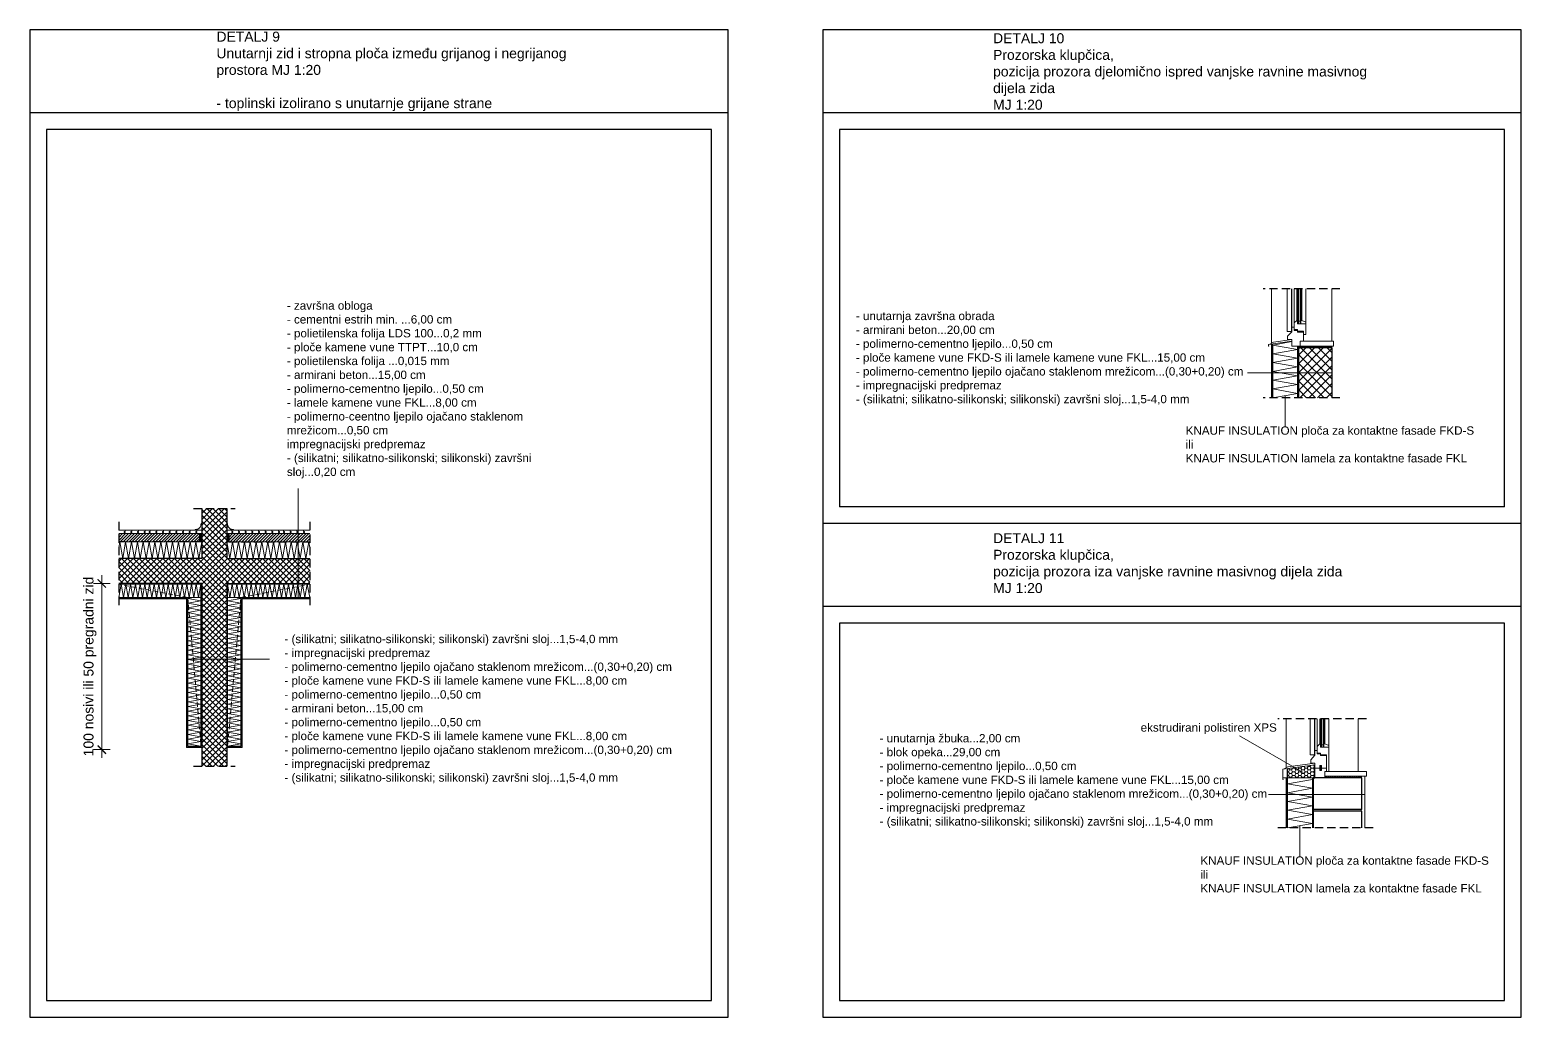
# Model space of a CAD drawing. Header units: inches. Extents: x 2845 to 78208, y 637 to 2211.
# Drawn here: x 4802.4 to 5250.9, y 637.2 to 934.2 of the extents above; entities that cross this region are included whole.
import ezdxf

# ---------------------------------------------------------------- set-up
doc = ezdxf.new("R2010")
doc.units = ezdxf.units.IN
doc.header["$MEASUREMENT"] = 0
doc.linetypes.add('DASHED', pattern=[0.75, 0.5, -0.25])
doc.layers.add('slojevi', color=150, linetype='Continuous')
doc.layers.add('t-Prozor', color=254, linetype='Continuous')
doc.styles.add('100', font='arial.ttf', dxfattribs={"height": 17})
doc.styles.get("Standard").update_dxf_attribs({"font": 'arial.ttf'})

# ---------------------------------------------------------------- blocks, each defined once
blk = doc.blocks.new('_ArchTick')
at = {"color": 0, "linetype": 'ByBlock', "const_width": 0.15}
blk.add_lwpolyline([(-0.5, -0.5), (0.5, 0.5)], dxfattribs=at)

msp = doc.modelspace()

# ---------------------------------------------------------------- hatches: boundary and pattern name
at = {"lineweight": 0}
h = msp.add_hatch(dxfattribs=at)
h.set_pattern_fill('HONEY', color=30, scale=1.5)
h.set_pattern_definition([(0, (5088.57824, 966.3673), (0.28125, 0.16237976), [0.1875, -0.375]), (120, (5088.57824, 966.3673), (-0.28125, 0.16237976), [0.1875, -0.375]), (60, (5088.57824, 966.3673), (6e-17, 0.32475953), [-0.375, 0.1875])])
h.paths.add_polyline_path([(5193.92, 839), (5184.42, 839), (5183.92, 839), (5183.92, 838.5), (5193.92, 838.5)])
h = msp.add_hatch(dxfattribs=at)
h.set_pattern_fill('ANSI37', color=256, scale=15)
h.set_pattern_definition([(45, (5088.5782, 966.3673), (-1.325825, 1.325825), []), (135, (5088.5782, 966.3673), (-1.325825, -1.325825), [])])
h.paths.add_polyline_path([(5193.92, 838.5), (5183.92, 838.5), (5183.92, 823.5), (5193.92, 823.5)])
h = msp.add_hatch(dxfattribs=at)
h.set_pattern_fill('ANSI37', color=256, scale=10)
h.set_pattern_definition([(45, (3986.7225, 757.4844), (-0.8838835, 0.8838835), []), (135, (3986.7225, 757.4844), (-0.8838835, -0.8838835), [])])
h.paths.add_polyline_path([(4854.08, 767.66), (4854.08, 712.66), (4861.58, 712.66), (4861.58, 767.66), (4886.58, 767.66), (4886.58, 775.16), (4861.58, 775.16), (4861.58, 790.16), (4854.08, 790.16), (4854.08, 775.16), (4829.08, 775.16), (4829.08, 767.66)])
h = msp.add_hatch(dxfattribs=at)
h.set_pattern_fill('ANSI31', color=256, scale=5)
h.set_pattern_definition([(45, (4506.393, 744.2772), (-0.4419417, 0.4419417), [])])
h.paths.add_polyline_path([(4829.08, 782.66), (4829.08, 780.16), (4853.48, 780.16), (4853.48, 782.66)])
h = msp.add_hatch(dxfattribs=at)
h.set_pattern_fill('ANSI31', color=256, scale=5)
h.set_pattern_definition([(45, (769.47184, 182.79996), (-0.44194174, 0.44194174), [])])
h.paths.add_polyline_path([(4886.58, 780.16), (4886.58, 782.66), (4862.18, 782.66), (4862.18, 780.16)])
at = {"lineweight": 15}
h = msp.add_hatch(dxfattribs=at)
h.set_pattern_fill('HONEY', color=30, scale=5)
h.set_pattern_definition([(0, (2693.1067, 255.7876), (0.9375, 0.54126588), [0.625, -1.25]), (120, (2693.1067, 255.7876), (-0.9375, 0.54126588), [0.625, -1.25]), (60, (2693.1067, 255.7876), (2e-16, 1.08253175), [-1.25, 0.625])])
h.paths.add_polyline_path([(5188.85, 713.13), (5180.6, 712.01), (5180.6, 709.13), (5188.85, 709.13)])
at = {"lineweight": 0}
h = msp.add_hatch(dxfattribs=at)
h.set_pattern_fill('HONEY', color=30, scale=1.5)
h.set_pattern_definition([(0, (2693.1067, 255.7876), (0.28125, 0.162379763), [0.1875, -0.375]), (120, (2693.1067, 255.7876), (-0.28125, 0.162379763), [0.1875, -0.375]), (60, (2693.1067, 255.7876), (6e-17, 0.324759526), [-0.375, 0.1875])])
h.paths.add_polyline_path([(5202.85, 709.63), (5191.85, 709.63), (5191.85, 709.13), (5202.85, 709.13)])

# ---------------------------------------------------------------- linework, layer by layer
for p, q in [((4802.35, 934.18), (4802.35, 637.18)), ((5012.35, 934.18), (4802.35, 934.18)), ((5012.35, 637.18), (5012.35, 934.18)), ((5040.91, 934.18), (5040.91, 637.18)), ((5250.91, 934.18), (5040.91, 934.18)), ((5250.91, 637.18), (5250.91, 934.18)), ((5012.35, 909.18), (4802.35, 909.18)), ((5250.91, 909.18), (5040.91, 909.18)), ((4807.35, 904.18), (4807.35, 642.18)), ((5007.35, 904.18), (4807.35, 904.18)), ((5007.35, 642.18), (5007.35, 904.18)), ((5045.91, 904.18), (5045.91, 790.68)), ((5245.91, 904.18), (5045.91, 904.18)), ((5245.91, 790.68), (5245.91, 904.18)), ((5193.92, 839), (5193.92, 839)), ((5245.91, 790.68), (5045.91, 790.68)), ((5250.91, 785.68), (5040.91, 785.68)), ((4853.48, 780.16), (4853.48, 782.66)), ((4862.18, 780.16), (4862.18, 782.66)), ((5250.91, 760.68), (5040.91, 760.68)), ((5045.91, 755.68), (5045.91, 642.18)), ((5245.91, 755.68), (5045.91, 755.68)), ((5245.91, 642.18), (5245.91, 755.68)), ((4807.35, 642.18), (5007.35, 642.18)), ((5045.91, 642.18), (5245.91, 642.18)), ((4802.35, 637.18), (5012.35, 637.18)), ((5040.91, 637.18), (5250.91, 637.18))]:
    msp.add_line(p, q)
at = {"linetype": 'DASHED', "ltscale": 5}
for p, q in [((5196.42, 856.29), (5173.32, 856.29)), ((5196.42, 823.5), (5173.32, 823.5)), ((4851.58, 790.16), (4864.08, 790.16)), ((4829.08, 786.16), (4829.08, 760.56)), ((4886.58, 786.16), (4886.58, 760.56)), ((5204.35, 726.92), (5177.75, 726.92)), ((4851.58, 712.66), (4864.08, 712.66)), ((5206.35, 694.13), (5177.75, 694.13))]:
    msp.add_line(p, q, dxfattribs=at)
at = {"lineweight": 0}
for p, q in [((5175.82, 839.9), (5175.82, 856.29)), ((5180.55, 843.45), (5180.55, 856.29)), ((5180.55, 843.45), (5180.55, 856.29)), ((5181.8, 843.45), (5181.8, 856.29)), ((5181.8, 843.45), (5181.8, 856.29)), ((5181.92, 844.75), (5181.92, 856.29)), ((5182.67, 844.75), (5182.67, 856.29)), ((5183.42, 846.75), (5183.42, 856.29)), ((5183.67, 846.75), (5183.67, 856.29)), ((5183.92, 846.5), (5183.92, 856.29)), ((5184.42, 846.5), (5184.42, 856.29)), ((5184.67, 846.75), (5184.67, 856.29)), ((5184.92, 846.75), (5184.92, 856.29)), ((5186.17, 842.5), (5186.17, 856.29)), ((5186.17, 842.5), (5186.17, 856.29)), ((5193.92, 840.5), (5193.92, 856.29)), ((5181.8, 843.45), (5180.55, 843.45)), ((5181.8, 843.45), (5180.55, 843.45)), ((5180.67, 842), (5181.92, 843.34)), ((5180.67, 842), (5181.92, 843.34)), ((5181.92, 843.34), (5181.92, 844.75)), ((5181.92, 844.75), (5182.67, 844.75)), ((5183.42, 846.75), (5182.67, 846)), ((5182.67, 844.75), (5182.67, 843.75)), ((5182.67, 844), (5183.67, 844)), ((5182.67, 843.75), (5183.67, 843.75)), ((5183.67, 846.75), (5183.42, 846.75)), ((5183.67, 845.75), (5183.67, 846.75)), ((5186.17, 845.75), (5183.67, 845.75)), ((5183.67, 844), (5183.67, 843.25)), ((5183.67, 844), (5183.67, 843.25)), ((5183.67, 843.5), (5185.42, 843.5)), ((5183.67, 843.5), (5185.42, 843.5)), ((5184.42, 846.5), (5183.92, 846.5)), ((5183.92, 845.75), (5183.92, 846.5)), ((5184.42, 845.75), (5184.42, 846.5)), ((5184.67, 846.75), (5184.92, 846.75)), ((5184.67, 845.75), (5184.67, 846.75)), ((5184.92, 846.75), (5186.17, 846.25)), ((5185.42, 840.5), (5185.42, 843.5)), ((5185.42, 840.5), (5185.42, 843.5)), ((5174.93, 839.54), (5181.92, 840.5)), ((5174.93, 839.54), (5174.93, 839.04)), ((5174.93, 839.04), (5175.03, 839.04)), ((5175.03, 839.04), (5175.03, 839.14)), ((5176.42, 840.25), (5175.29, 839.59)), ((5175.82, 839.67), (5175.82, 823.5)), ((5175.92, 839.68), (5175.92, 823.5)), ((5176.42, 840.25), (5181.92, 841)), ((5180.67, 842), (5180.67, 841)), ((5180.67, 841), (5181.92, 841)), ((5180.92, 841), (5181.92, 841)), ((5181.92, 839), (5181.92, 841)), ((5184.42, 839), (5181.92, 839)), ((5183.67, 843.25), (5185.42, 843.25)), ((5183.67, 843.25), (5185.42, 843.25)), ((5183.92, 838.5), (5183.92, 839)), ((5184.42, 840.5), (5185.42, 840.5)), ((5185.42, 842.5), (5186.17, 842.5)), ((5185.42, 842.5), (5186.17, 842.5)), ((5193.92, 838.5), (5193.92, 839)), ((5193.92, 831), (5168.56, 831)), ((5179.92, 824.16), (5179.92, 814.89)), ((4883.03, 763.06), (4883.03, 796.2)), ((4838.57, 783.66), (4829.08, 783.66)), ((4829.08, 782.66), (4854.08, 782.66)), ((4831.05, 783.31), (4830.75, 783.31)), ((4830.75, 782.96), (4830.75, 783.31)), ((4831.05, 782.96), (4830.75, 782.96)), ((4830.8, 782.96), (4830.8, 783.31)), ((4831.05, 783.66), (4831.05, 783.31)), ((4831.05, 782.96), (4831.05, 782.66)), ((4832.75, 782.96), (4832.75, 783.31)), ((4833.05, 783.31), (4832.75, 783.31)), ((4833.05, 782.96), (4832.75, 782.96)), ((4832.8, 782.96), (4832.8, 783.31)), ((4833.05, 783.66), (4833.05, 783.31)), ((4833.05, 782.96), (4833.05, 782.66)), ((4834.75, 782.96), (4834.75, 783.31)), ((4835.05, 783.31), (4834.75, 783.31)), ((4835.05, 782.96), (4834.75, 782.96)), ((4834.8, 782.96), (4834.8, 783.31)), ((4835.05, 783.66), (4835.05, 783.31)), ((4835.05, 782.96), (4835.05, 782.66)), ((4837.05, 783.31), (4836.75, 783.31)), ((4836.75, 782.96), (4836.75, 783.31)), ((4837.05, 782.96), (4836.75, 782.96)), ((4836.8, 782.96), (4836.8, 783.31)), ((4837.05, 783.66), (4837.05, 783.31)), ((4837.05, 782.96), (4837.05, 782.66)), ((4838.27, 782.96), (4838.27, 783.31)), ((4838.57, 783.31), (4838.27, 783.31)), ((4838.57, 782.96), (4838.27, 782.96)), ((4838.32, 782.96), (4838.32, 783.31)), ((4838.57, 783.66), (4838.57, 783.31)), ((4854.08, 783.66), (4838.57, 783.66)), ((4838.57, 782.96), (4838.57, 782.66)), ((4840.57, 783.31), (4840.27, 783.31)), ((4840.27, 782.96), (4840.27, 783.31)), ((4840.57, 782.96), (4840.27, 782.96)), ((4840.32, 782.96), (4840.32, 783.31)), ((4840.57, 783.66), (4840.57, 783.31)), ((4840.57, 782.96), (4840.57, 782.66)), ((4842.57, 783.31), (4842.27, 783.31)), ((4842.27, 782.96), (4842.27, 783.31)), ((4842.57, 782.96), (4842.27, 782.96)), ((4842.32, 782.96), (4842.32, 783.31)), ((4842.57, 783.66), (4842.57, 783.31)), ((4842.57, 782.96), (4842.57, 782.66)), ((4844.27, 782.96), (4844.27, 783.31)), ((4844.57, 783.31), (4844.27, 783.31)), ((4844.57, 782.96), (4844.27, 782.96)), ((4844.32, 782.96), (4844.32, 783.31)), ((4844.57, 783.66), (4844.57, 783.31)), ((4844.57, 782.96), (4844.57, 782.66)), ((4846.57, 783.31), (4846.27, 783.31)), ((4846.27, 782.96), (4846.27, 783.31)), ((4846.57, 782.96), (4846.27, 782.96)), ((4846.32, 782.96), (4846.32, 783.31)), ((4846.57, 783.66), (4846.57, 783.31)), ((4846.57, 782.96), (4846.57, 782.66)), ((4848.27, 782.96), (4848.27, 783.31)), ((4848.57, 783.31), (4848.27, 783.31)), ((4848.57, 782.96), (4848.27, 782.96)), ((4848.32, 782.96), (4848.32, 783.31)), ((4848.57, 783.66), (4848.57, 783.31)), ((4848.57, 782.96), (4848.57, 782.66)), ((4850.27, 782.96), (4850.27, 783.31)), ((4850.57, 783.31), (4850.27, 783.31)), ((4850.57, 782.96), (4850.27, 782.96)), ((4850.32, 782.96), (4850.32, 783.31)), ((4850.57, 783.66), (4850.57, 783.31)), ((4850.57, 782.96), (4850.57, 782.66)), ((4852.57, 783.31), (4852.27, 783.31)), ((4852.27, 782.96), (4852.27, 783.31)), ((4852.57, 782.96), (4852.27, 782.96)), ((4852.32, 782.96), (4852.32, 783.31)), ((4852.57, 783.66), (4852.57, 783.31)), ((4852.57, 782.96), (4852.57, 782.66)), ((4861.58, 783.66), (4877.1, 783.66)), ((4886.58, 782.66), (4861.58, 782.66)), ((4863.1, 783.66), (4863.1, 783.31)), ((4863.1, 783.31), (4863.4, 783.31)), ((4863.1, 782.96), (4863.1, 782.66)), ((4863.1, 782.96), (4863.4, 782.96)), ((4863.35, 782.96), (4863.35, 783.31)), ((4863.4, 782.96), (4863.4, 783.31)), ((4865.1, 783.66), (4865.1, 783.31)), ((4865.1, 783.31), (4865.4, 783.31)), ((4865.1, 782.96), (4865.4, 782.96)), ((4865.1, 782.96), (4865.1, 782.66)), ((4865.35, 782.96), (4865.35, 783.31)), ((4865.4, 782.96), (4865.4, 783.31)), ((4867.1, 783.66), (4867.1, 783.31)), ((4867.1, 783.31), (4867.4, 783.31)), ((4867.1, 782.96), (4867.4, 782.96)), ((4867.1, 782.96), (4867.1, 782.66)), ((4867.35, 782.96), (4867.35, 783.31)), ((4867.4, 782.96), (4867.4, 783.31)), ((4869.1, 783.66), (4869.1, 783.31)), ((4869.1, 783.31), (4869.4, 783.31)), ((4869.1, 782.96), (4869.1, 782.66)), ((4869.1, 782.96), (4869.4, 782.96)), ((4869.35, 782.96), (4869.35, 783.31)), ((4869.4, 782.96), (4869.4, 783.31)), ((4871.1, 783.66), (4871.1, 783.31)), ((4871.1, 783.31), (4871.4, 783.31)), ((4871.1, 782.96), (4871.4, 782.96)), ((4871.1, 782.96), (4871.1, 782.66)), ((4871.35, 782.96), (4871.35, 783.31)), ((4871.4, 782.96), (4871.4, 783.31)), ((4873.1, 783.66), (4873.1, 783.31)), ((4873.1, 783.31), (4873.4, 783.31)), ((4873.1, 782.96), (4873.1, 782.66)), ((4873.1, 782.96), (4873.4, 782.96)), ((4873.35, 782.96), (4873.35, 783.31)), ((4873.4, 782.96), (4873.4, 783.31)), ((4875.1, 783.66), (4875.1, 783.31)), ((4875.1, 783.31), (4875.4, 783.31)), ((4875.1, 782.96), (4875.1, 782.66)), ((4875.1, 782.96), (4875.4, 782.96)), ((4875.35, 782.96), (4875.35, 783.31)), ((4875.4, 782.96), (4875.4, 783.31)), ((4877.1, 783.66), (4877.1, 783.31)), ((4877.1, 783.66), (4886.58, 783.66)), ((4877.1, 783.31), (4877.4, 783.31)), ((4877.1, 782.96), (4877.4, 782.96)), ((4877.1, 782.96), (4877.1, 782.66)), ((4877.35, 782.96), (4877.35, 783.31)), ((4877.4, 782.96), (4877.4, 783.31)), ((4878.62, 783.66), (4878.62, 783.31)), ((4878.62, 783.31), (4878.92, 783.31)), ((4878.62, 782.96), (4878.62, 782.66)), ((4878.62, 782.96), (4878.92, 782.96)), ((4878.87, 782.96), (4878.87, 783.31)), ((4878.92, 782.96), (4878.92, 783.31)), ((4880.62, 783.66), (4880.62, 783.31)), ((4880.62, 783.31), (4880.92, 783.31)), ((4880.62, 782.96), (4880.92, 782.96)), ((4880.62, 782.96), (4880.62, 782.66)), ((4880.87, 782.96), (4880.87, 783.31)), ((4880.92, 782.96), (4880.92, 783.31)), ((4882.62, 783.66), (4882.62, 783.31)), ((4882.62, 783.31), (4882.92, 783.31)), ((4882.62, 782.96), (4882.92, 782.96)), ((4882.62, 782.96), (4882.62, 782.66)), ((4882.87, 782.96), (4882.87, 783.31)), ((4882.92, 782.96), (4882.92, 783.31)), ((4884.62, 783.66), (4884.62, 783.31)), ((4884.62, 783.31), (4884.92, 783.31)), ((4884.62, 782.96), (4884.62, 782.66)), ((4884.62, 782.96), (4884.92, 782.96)), ((4884.87, 782.96), (4884.87, 783.31)), ((4884.92, 782.96), (4884.92, 783.31)), ((4829.08, 780.16), (4854.08, 780.16)), ((4886.58, 780.16), (4861.58, 780.16)), ((4826.49, 767.66), (4821.49, 767.66)), ((4823.99, 767.66), (4823.99, 770.16)), ((4823.99, 767.66), (4823.99, 717.66)), ((4849.58, 763.16), (4829.08, 763.16)), ((4849.48, 763.06), (4829.08, 763.06)), ((4849.48, 763.06), (4849.48, 718.31)), ((4849.58, 763.16), (4849.58, 718.41)), ((4866.08, 763.16), (4886.58, 763.16)), ((4866.08, 763.16), (4866.08, 718.41)), ((4866.18, 763.06), (4886.58, 763.06)), ((4866.18, 763.06), (4866.18, 718.31)), ((4849.48, 744.88), (4874.39, 744.88)), ((5180.25, 712.24), (5180.25, 726.92)), ((5187.48, 716.08), (5187.48, 726.92)), ((5187.48, 716.08), (5187.48, 726.92)), ((5188.73, 716.08), (5188.73, 726.92)), ((5188.73, 716.08), (5188.73, 726.92)), ((5188.85, 717.38), (5188.85, 726.92)), ((5189.6, 717.38), (5189.6, 726.92)), ((5190.35, 719.38), (5190.35, 726.92)), ((5190.6, 719.38), (5190.6, 726.92)), ((5190.85, 719.13), (5190.85, 726.92)), ((5191.35, 719.13), (5191.35, 726.92)), ((5191.6, 719.38), (5191.6, 726.92)), ((5191.85, 719.38), (5191.85, 726.92)), ((5193.1, 715.13), (5193.1, 726.92)), ((5193.1, 711.13), (5193.1, 726.92)), ((5201.85, 711.13), (5201.85, 726.92)), ((4849.48, 718.31), (4854.08, 718.31)), ((4849.58, 718.41), (4854.08, 718.41)), ((4861.58, 718.41), (4866.08, 718.41)), ((4861.58, 718.31), (4866.18, 718.31)), ((5185.33, 710.75), (5166.22, 721.78)), ((5190.35, 719.38), (5189.6, 718.63)), ((5190.6, 719.38), (5190.35, 719.38)), ((5190.6, 718.38), (5190.6, 719.38)), ((5193.1, 718.38), (5190.6, 718.38)), ((5191.35, 719.13), (5190.85, 719.13)), ((5190.85, 718.38), (5190.85, 719.13)), ((5191.35, 718.38), (5191.35, 719.13)), ((5191.6, 719.38), (5191.85, 719.38)), ((5191.6, 718.38), (5191.6, 719.38)), ((5191.85, 719.38), (5193.1, 718.88)), ((4826.49, 717.66), (4821.49, 717.66)), ((4823.99, 717.66), (4823.99, 715.16)), ((5180.75, 712.53), (5188.85, 713.63)), ((5188.73, 716.08), (5187.48, 716.08)), ((5188.73, 716.08), (5187.48, 716.08)), ((5187.6, 714.63), (5188.85, 715.97)), ((5187.6, 714.63), (5188.85, 715.97)), ((5187.6, 714.63), (5187.6, 713.63)), ((5187.6, 714.63), (5187.6, 713.63)), ((5187.6, 713.63), (5188.85, 713.63)), ((5188.85, 715.97), (5188.85, 717.38)), ((5188.85, 717.38), (5189.6, 717.38)), ((5188.85, 709.13), (5188.85, 713.63)), ((5189.6, 717.38), (5189.6, 716.38)), ((5189.6, 716.63), (5190.6, 716.63)), ((5189.6, 716.38), (5190.6, 716.38)), ((5190.6, 716.63), (5190.6, 715.88)), ((5190.6, 716.63), (5190.6, 715.88)), ((5190.6, 716.13), (5192.35, 716.13)), ((5190.6, 716.13), (5192.35, 716.13)), ((5190.6, 715.88), (5192.35, 715.88)), ((5190.6, 715.88), (5192.35, 715.88)), ((5192.35, 711.13), (5192.35, 716.13)), ((5192.35, 711.13), (5192.35, 716.13)), ((5179.26, 711.82), (5188.85, 713.13)), ((5179.26, 711.82), (5179.26, 708.63)), ((5188.35, 709.13), (5179.26, 709.13)), ((5179.36, 708.63), (5179.36, 708.73)), ((5180.75, 712.53), (5179.62, 711.87)), ((5180.25, 709.13), (5180.25, 694.13)), ((5180.35, 709.13), (5180.35, 694.13)), ((5190.35, 712.13), (5188.85, 712.13)), ((5190.35, 711.36), (5190.35, 712.86)), ((5190.35, 712.86), (5190.85, 712.86)), ((5190.35, 712.86), (5190.85, 711.36)), ((5190.35, 711.36), (5190.85, 712.86)), ((5190.35, 711.36), (5190.85, 711.36)), ((5190.85, 711.36), (5190.85, 712.86)), ((5192.35, 712.13), (5190.85, 712.13)), ((5191.85, 709.63), (5191.85, 709.13)), ((5202.85, 709.13), (5202.85, 709.63)), ((5203.85, 709.63), (5203.85, 694.13)), ((5179.26, 708.63), (5179.36, 708.63)), ((5203.85, 704.13), (5174.94, 704.13)), ((5184.35, 694.79), (5184.35, 685.53))]:
    msp.add_line(p, q, dxfattribs=at)
at = {"color": 94, "lineweight": 15}
for p, q in [((5176.17, 839.37), (5181.92, 840.38)), ((5176.17, 839.71), (5176.17, 823.5)), ((5183.67, 838.05), (5176.17, 839.37)), ((5183.67, 839), (5183.67, 823.5)), ((5176.17, 836.72), (5183.67, 838.05)), ((5183.67, 835.4), (5176.17, 836.72)), ((5176.17, 834.08), (5183.67, 835.4)), ((5183.67, 832.76), (5176.17, 834.08)), ((5176.17, 831.43), (5183.67, 832.76)), ((5183.67, 830.11), (5176.17, 831.43)), ((5176.17, 828.79), (5183.67, 830.11)), ((5183.67, 827.47), (5176.17, 828.79)), ((5176.17, 826.14), (5183.67, 827.47)), ((5183.67, 824.82), (5176.17, 826.14)), ((5176.17, 823.5), (5183.67, 824.82)), ((4853.59, 782.59), (4853.91, 782.66)), ((4853.98, 782.51), (4853.59, 782.59)), ((4853.59, 782.43), (4853.98, 782.5)), ((4853.98, 782.34), (4853.59, 782.42)), ((4853.59, 782.26), (4853.98, 782.34)), ((4853.98, 782.18), (4853.59, 782.25)), ((4853.59, 782.09), (4853.98, 782.17)), ((4853.98, 782.01), (4853.59, 782.09)), ((4853.59, 781.93), (4853.98, 782)), ((4853.98, 781.84), (4853.59, 781.92)), ((4853.59, 781.76), (4853.98, 781.84)), ((4853.98, 781.68), (4853.59, 781.75)), ((4853.98, 781.68), (4853.59, 781.75)), ((4853.59, 781.59), (4853.98, 781.67)), ((4853.98, 781.51), (4853.59, 781.59)), ((4853.59, 781.43), (4853.98, 781.5)), ((4853.98, 781.34), (4853.59, 781.42)), ((4853.59, 781.26), (4853.98, 781.34)), ((4853.98, 781.18), (4853.59, 781.25)), ((4853.59, 781.09), (4853.98, 781.17)), ((4853.98, 781.01), (4853.59, 781.09)), ((4853.59, 780.93), (4853.98, 781)), ((4853.98, 780.84), (4853.59, 780.92)), ((4853.59, 780.76), (4853.98, 780.84)), ((4853.98, 780.68), (4853.59, 780.75)), ((4853.59, 780.59), (4853.98, 780.67)), ((4853.98, 780.51), (4853.59, 780.59)), ((4853.59, 780.43), (4853.98, 780.5)), ((4861.69, 782.51), (4862.08, 782.59)), ((4862.08, 782.43), (4861.69, 782.5)), ((4861.69, 782.34), (4862.08, 782.42)), ((4862.08, 782.26), (4861.69, 782.34)), ((4861.69, 782.18), (4862.08, 782.25)), ((4862.08, 782.09), (4861.69, 782.17)), ((4861.69, 782.01), (4862.08, 782.09)), ((4862.08, 781.93), (4861.69, 782)), ((4861.69, 781.84), (4862.08, 781.92)), ((4862.08, 781.76), (4861.69, 781.84)), ((4861.69, 781.68), (4862.08, 781.75)), ((4861.69, 781.68), (4862.08, 781.75)), ((4862.08, 781.59), (4861.69, 781.67)), ((4861.69, 781.51), (4862.08, 781.59)), ((4862.08, 781.43), (4861.69, 781.5)), ((4861.69, 781.34), (4862.08, 781.42)), ((4862.08, 781.26), (4861.69, 781.34)), ((4861.69, 781.18), (4862.08, 781.25)), ((4862.08, 781.09), (4861.69, 781.17)), ((4861.69, 781.01), (4862.08, 781.09)), ((4862.08, 780.93), (4861.69, 781)), ((4861.69, 780.84), (4862.08, 780.92)), ((4862.08, 780.76), (4861.69, 780.84)), ((4861.69, 780.68), (4862.08, 780.75)), ((4862.08, 780.59), (4861.69, 780.67)), ((4861.69, 780.51), (4862.08, 780.59)), ((4862.08, 780.43), (4861.69, 780.5)), ((4862.08, 782.59), (4861.76, 782.66)), ((4829.4, 780.16), (4829.08, 778.38)), ((4830.28, 775.16), (4829.4, 780.16)), ((4831.16, 780.16), (4830.28, 775.16)), ((4832.04, 775.16), (4831.16, 780.16)), ((4832.92, 780.16), (4832.04, 775.16)), ((4833.81, 775.16), (4832.92, 780.16)), ((4834.69, 780.16), (4833.81, 775.16)), ((4835.57, 775.16), (4834.69, 780.16)), ((4836.45, 780.16), (4835.57, 775.16)), ((4837.33, 775.16), (4836.45, 780.16)), ((4838.21, 780.16), (4837.33, 775.16)), ((4839.1, 775.16), (4838.21, 780.16)), ((4839.98, 780.16), (4839.1, 775.16)), ((4840.86, 775.16), (4839.98, 780.16)), ((4841.74, 780.16), (4840.86, 775.16)), ((4842.62, 775.16), (4841.74, 780.16)), ((4843.5, 780.16), (4842.62, 775.16)), ((4844.39, 775.16), (4843.5, 780.16)), ((4845.27, 780.16), (4844.39, 775.16)), ((4846.15, 775.16), (4845.27, 780.16)), ((4847.03, 780.16), (4846.15, 775.16)), ((4847.91, 775.16), (4847.03, 780.16)), ((4848.79, 780.16), (4847.91, 775.16)), ((4849.68, 775.16), (4848.79, 780.16)), ((4850.56, 780.16), (4849.68, 775.16)), ((4851.44, 775.16), (4850.56, 780.16)), ((4852.32, 780.16), (4851.44, 775.16)), ((4853.2, 775.16), (4852.32, 780.16)), ((4854.08, 780.16), (4853.2, 775.16)), ((4853.98, 780.34), (4853.59, 780.42)), ((4853.59, 780.26), (4853.98, 780.34)), ((4853.98, 780.18), (4853.59, 780.25)), ((4861.58, 780.16), (4862.47, 775.16)), ((4861.69, 780.34), (4862.08, 780.42)), ((4862.08, 780.26), (4861.69, 780.34)), ((4861.69, 780.18), (4862.08, 780.25)), ((4862.47, 775.16), (4863.35, 780.16)), ((4863.35, 780.16), (4864.23, 775.16)), ((4864.23, 775.16), (4865.11, 780.16)), ((4865.11, 780.16), (4865.99, 775.16)), ((4865.99, 775.16), (4866.87, 780.16)), ((4866.87, 780.16), (4867.76, 775.16)), ((4867.76, 775.16), (4868.64, 780.16)), ((4868.64, 780.16), (4869.52, 775.16)), ((4869.52, 775.16), (4870.4, 780.16)), ((4870.4, 780.16), (4871.28, 775.16)), ((4871.28, 775.16), (4872.16, 780.16)), ((4872.16, 780.16), (4873.04, 775.16)), ((4873.04, 775.16), (4873.93, 780.16)), ((4873.93, 780.16), (4874.81, 775.16)), ((4874.81, 775.16), (4875.69, 780.16)), ((4875.69, 780.16), (4876.57, 775.16)), ((4876.57, 775.16), (4877.45, 780.16)), ((4877.45, 780.16), (4878.33, 775.16)), ((4878.33, 775.16), (4879.22, 780.16)), ((4879.22, 780.16), (4880.1, 775.16)), ((4880.1, 775.16), (4880.98, 780.16)), ((4880.98, 780.16), (4881.86, 775.16)), ((4881.86, 775.16), (4882.74, 780.16)), ((4882.74, 780.16), (4883.62, 775.16)), ((4883.62, 775.16), (4884.51, 780.16)), ((4884.51, 780.16), (4885.39, 775.16)), ((4885.39, 775.16), (4886.27, 780.16)), ((4886.27, 780.16), (4886.58, 778.38)), ((4853.83, 767.41), (4829.08, 767.41)), ((4829.85, 767.41), (4829.15, 763.41)), ((4830.56, 763.41), (4829.85, 767.41)), ((4831.26, 767.41), (4830.56, 763.41)), ((4831.97, 763.41), (4831.26, 767.41)), ((4832.67, 767.41), (4831.97, 763.41)), ((4833.38, 763.41), (4832.67, 767.41)), ((4834.09, 767.41), (4833.38, 763.41)), ((4834.79, 763.41), (4834.09, 767.41)), ((4835.5, 767.41), (4834.79, 763.41)), ((4836.2, 763.41), (4835.5, 767.41)), ((4836.91, 767.41), (4836.2, 763.41)), ((4837.61, 763.41), (4836.91, 767.41)), ((4838.32, 767.41), (4837.61, 763.41)), ((4839.02, 763.41), (4838.32, 767.41)), ((4839.73, 767.41), (4839.02, 763.41)), ((4840.43, 763.41), (4839.73, 767.41)), ((4841.14, 767.41), (4840.43, 763.41)), ((4841.84, 763.41), (4841.14, 767.41)), ((4842.55, 767.41), (4841.84, 763.41)), ((4843.25, 763.41), (4842.55, 767.41)), ((4843.96, 767.41), (4843.25, 763.41)), ((4844.66, 763.41), (4843.96, 767.41)), ((4845.37, 767.41), (4844.66, 763.41)), ((4846.08, 763.41), (4845.37, 767.41)), ((4846.78, 767.41), (4846.08, 763.41)), ((4847.49, 763.41), (4846.78, 767.41)), ((4848.19, 767.41), (4847.49, 763.41)), ((4848.9, 763.41), (4848.19, 767.41)), ((4849.6, 767.41), (4848.9, 763.41)), ((4850.31, 763.41), (4849.6, 767.41)), ((4851.01, 767.41), (4850.31, 763.41)), ((4851.72, 763.41), (4851.01, 767.41)), ((4852.42, 767.41), (4851.72, 763.41)), ((4853.13, 763.41), (4852.42, 767.41)), ((4853.83, 767.41), (4853.13, 763.41)), ((4853.83, 767.41), (4853.83, 718.66)), ((4861.83, 767.41), (4886.58, 767.41)), ((4861.83, 767.41), (4861.83, 718.66)), ((4861.83, 767.41), (4862.54, 763.41)), ((4862.54, 763.41), (4863.24, 767.41)), ((4863.24, 767.41), (4863.95, 763.41)), ((4863.95, 763.41), (4864.65, 767.41)), ((4864.65, 767.41), (4865.36, 763.41)), ((4865.36, 763.41), (4866.07, 767.41)), ((4866.07, 767.41), (4866.77, 763.41)), ((4866.77, 763.41), (4867.48, 767.41)), ((4867.48, 767.41), (4868.18, 763.41)), ((4868.18, 763.41), (4868.89, 767.41)), ((4868.89, 767.41), (4869.59, 763.41)), ((4869.59, 763.41), (4870.3, 767.41)), ((4870.3, 767.41), (4871, 763.41)), ((4871, 763.41), (4871.71, 767.41)), ((4871.71, 767.41), (4872.41, 763.41)), ((4872.41, 763.41), (4873.12, 767.41)), ((4873.12, 767.41), (4873.82, 763.41)), ((4873.82, 763.41), (4874.53, 767.41)), ((4874.53, 767.41), (4875.23, 763.41)), ((4875.23, 763.41), (4875.94, 767.41)), ((4875.94, 767.41), (4876.65, 763.41)), ((4876.65, 763.41), (4877.35, 767.41)), ((4877.35, 767.41), (4878.06, 763.41)), ((4878.06, 763.41), (4878.76, 767.41)), ((4878.76, 767.41), (4879.47, 763.41)), ((4879.47, 763.41), (4880.17, 767.41)), ((4880.17, 767.41), (4880.88, 763.41)), ((4880.88, 763.41), (4881.58, 767.41)), ((4881.58, 767.41), (4882.29, 763.41)), ((4882.29, 763.41), (4882.99, 767.41)), ((4882.99, 767.41), (4883.7, 763.41)), ((4883.7, 763.41), (4884.4, 767.41)), ((4884.4, 767.41), (4885.11, 763.41)), ((4885.11, 763.41), (4885.81, 767.41)), ((4885.81, 767.41), (4886.52, 763.41)), ((4829.15, 763.41), (4829.08, 763.77)), ((4853.83, 763.41), (4829.08, 763.41)), ((4849.83, 763.41), (4849.83, 718.66)), ((4849.83, 763.09), (4851.62, 763.41)), ((4853.83, 762.39), (4849.83, 763.09)), ((4861.83, 763.41), (4886.58, 763.41)), ((4861.83, 762.39), (4865.83, 763.09)), ((4865.83, 763.09), (4864.04, 763.41)), ((4865.83, 763.41), (4865.83, 718.66)), ((4886.52, 763.41), (4886.58, 763.77)), ((4849.83, 761.68), (4853.83, 762.39)), ((4853.83, 760.98), (4849.83, 761.68)), ((4849.83, 760.27), (4853.83, 760.98)), ((4853.83, 759.57), (4849.83, 760.27)), ((4849.83, 758.86), (4853.83, 759.57)), ((4853.83, 758.15), (4849.83, 758.86)), ((4849.83, 757.45), (4853.83, 758.15)), ((4865.83, 761.68), (4861.83, 762.39)), ((4861.83, 760.98), (4865.83, 761.68)), ((4865.83, 760.27), (4861.83, 760.98)), ((4861.83, 759.57), (4865.83, 760.27)), ((4865.83, 758.86), (4861.83, 759.57)), ((4861.83, 758.15), (4865.83, 758.86)), ((4865.83, 757.45), (4861.83, 758.15)), ((4853.83, 756.74), (4849.83, 757.45)), ((4849.83, 756.04), (4853.83, 756.74)), ((4853.83, 755.33), (4849.83, 756.04)), ((4849.83, 754.63), (4853.83, 755.33)), ((4853.83, 753.92), (4849.83, 754.63)), ((4849.83, 753.22), (4853.83, 753.92)), ((4861.83, 756.74), (4865.83, 757.45)), ((4865.83, 756.04), (4861.83, 756.74)), ((4861.83, 755.33), (4865.83, 756.04)), ((4865.83, 754.63), (4861.83, 755.33)), ((4861.83, 753.92), (4865.83, 754.63)), ((4865.83, 753.22), (4861.83, 753.92)), ((4853.83, 752.51), (4849.83, 753.22)), ((4849.83, 751.81), (4853.83, 752.51)), ((4853.83, 751.1), (4849.83, 751.81)), ((4849.83, 750.4), (4853.83, 751.1)), ((4853.83, 749.69), (4849.83, 750.4)), ((4849.83, 748.99), (4853.83, 749.69)), ((4861.83, 752.51), (4865.83, 753.22)), ((4865.83, 751.81), (4861.83, 752.51)), ((4861.83, 751.1), (4865.83, 751.81)), ((4865.83, 750.4), (4861.83, 751.1)), ((4861.83, 749.69), (4865.83, 750.4)), ((4865.83, 748.99), (4861.83, 749.69)), ((4853.83, 748.28), (4849.83, 748.99)), ((4849.83, 747.58), (4853.83, 748.28)), ((4853.83, 746.87), (4849.83, 747.58)), ((4849.83, 746.16), (4853.83, 746.87)), ((4853.83, 745.46), (4849.83, 746.16)), ((4849.83, 744.75), (4853.83, 745.46)), ((4853.83, 744.05), (4849.83, 744.75)), ((4861.83, 748.28), (4865.83, 748.99)), ((4865.83, 747.58), (4861.83, 748.28)), ((4861.83, 746.87), (4865.83, 747.58)), ((4865.83, 746.16), (4861.83, 746.87)), ((4861.83, 745.46), (4865.83, 746.16)), ((4865.83, 744.75), (4861.83, 745.46)), ((4861.83, 744.05), (4865.83, 744.75)), ((4849.83, 743.34), (4853.83, 744.05)), ((4853.83, 742.64), (4849.83, 743.34)), ((4849.83, 741.93), (4853.83, 742.64)), ((4853.83, 741.23), (4849.83, 741.93)), ((4849.83, 740.52), (4853.83, 741.23)), ((4853.83, 739.82), (4849.83, 740.52)), ((4865.83, 743.34), (4861.83, 744.05)), ((4861.83, 742.64), (4865.83, 743.34)), ((4865.83, 741.93), (4861.83, 742.64)), ((4861.83, 741.23), (4865.83, 741.93)), ((4865.83, 740.52), (4861.83, 741.23)), ((4861.83, 739.82), (4865.83, 740.52)), ((4849.83, 739.11), (4853.83, 739.82)), ((4853.83, 738.41), (4849.83, 739.11)), ((4849.83, 737.7), (4853.83, 738.41)), ((4853.83, 737), (4849.83, 737.7)), ((4849.83, 736.29), (4853.83, 737)), ((4853.83, 735.58), (4849.83, 736.29)), ((4865.83, 739.11), (4861.83, 739.82)), ((4861.83, 738.41), (4865.83, 739.11)), ((4865.83, 737.7), (4861.83, 738.41)), ((4861.83, 737), (4865.83, 737.7)), ((4865.83, 736.29), (4861.83, 737)), ((4861.83, 735.58), (4865.83, 736.29)), ((4849.83, 734.88), (4853.83, 735.58)), ((4853.83, 734.17), (4849.83, 734.88)), ((4849.83, 733.47), (4853.83, 734.17)), ((4853.83, 732.76), (4849.83, 733.47)), ((4849.83, 732.06), (4853.83, 732.76)), ((4853.83, 731.35), (4849.83, 732.06)), ((4849.83, 730.65), (4853.83, 731.35)), ((4865.83, 734.88), (4861.83, 735.58)), ((4861.83, 734.17), (4865.83, 734.88)), ((4865.83, 733.47), (4861.83, 734.17)), ((4861.83, 732.76), (4865.83, 733.47)), ((4865.83, 732.06), (4861.83, 732.76)), ((4861.83, 731.35), (4865.83, 732.06)), ((4865.83, 730.65), (4861.83, 731.35)), ((4853.83, 729.94), (4849.83, 730.65)), ((4849.83, 729.24), (4853.83, 729.94)), ((4853.83, 728.53), (4849.83, 729.24)), ((4849.83, 727.83), (4853.83, 728.53)), ((4853.83, 727.12), (4849.83, 727.83)), ((4849.83, 726.42), (4853.83, 727.12)), ((4861.83, 729.94), (4865.83, 730.65)), ((4865.83, 729.24), (4861.83, 729.94)), ((4861.83, 728.53), (4865.83, 729.24)), ((4865.83, 727.83), (4861.83, 728.53)), ((4861.83, 727.12), (4865.83, 727.83)), ((4865.83, 726.42), (4861.83, 727.12)), ((4853.83, 725.71), (4849.83, 726.42)), ((4849.83, 725.01), (4853.83, 725.71)), ((4853.83, 724.3), (4849.83, 725.01)), ((4849.83, 723.59), (4853.83, 724.3)), ((4853.83, 722.89), (4849.83, 723.59)), ((4849.83, 722.18), (4853.83, 722.89)), ((4861.83, 725.71), (4865.83, 726.42)), ((4865.83, 725.01), (4861.83, 725.71)), ((4861.83, 724.3), (4865.83, 725.01)), ((4865.83, 723.59), (4861.83, 724.3)), ((4861.83, 722.89), (4865.83, 723.59)), ((4865.83, 722.18), (4861.83, 722.89)), ((4853.83, 721.48), (4849.83, 722.18)), ((4849.83, 720.77), (4853.83, 721.48)), ((4853.83, 720.07), (4849.83, 720.77)), ((4849.83, 719.36), (4853.83, 720.07)), ((4853.83, 718.66), (4849.83, 719.36)), ((4849.83, 718.66), (4853.83, 718.66)), ((4861.83, 721.48), (4865.83, 722.18)), ((4865.83, 720.77), (4861.83, 721.48)), ((4861.83, 720.07), (4865.83, 720.77)), ((4865.83, 719.36), (4861.83, 720.07)), ((4861.83, 718.66), (4865.83, 719.36)), ((4861.83, 718.66), (4865.83, 718.66)), ((5180.6, 709.13), (5180.6, 694.13)), ((5188.1, 709.13), (5188.1, 694.13)), ((5180.6, 707.35), (5188.1, 708.68)), ((5188.1, 706.03), (5180.6, 707.35)), ((5180.6, 704.71), (5188.1, 706.03)), ((5188.1, 703.39), (5180.6, 704.71)), ((5180.6, 702.07), (5188.1, 703.39)), ((5188.1, 700.74), (5180.6, 702.07)), ((5180.6, 699.42), (5188.1, 700.74)), ((5188.1, 698.1), (5180.6, 699.42)), ((5180.6, 696.78), (5188.1, 698.1)), ((5188.1, 695.45), (5180.6, 696.78)), ((5180.6, 694.13), (5188.1, 695.45))]:
    msp.add_line(p, q, dxfattribs=at)
at = {"lineweight": 30}
for p, q in [((5183.92, 838.5), (5183.92, 823.5)), ((5193.92, 838.5), (5183.92, 838.5)), ((5193.92, 838.5), (5193.92, 823.5)), ((4854.08, 790.16), (4854.08, 775.16)), ((4861.58, 790.16), (4861.58, 775.16)), ((4854.08, 775.16), (4829.08, 775.16)), ((4861.58, 775.16), (4886.58, 775.16)), ((4854.08, 767.66), (4829.08, 767.66)), ((4854.08, 767.66), (4854.08, 712.66)), ((4861.58, 767.66), (4886.58, 767.66)), ((4861.58, 767.66), (4861.58, 712.66)), ((5188.35, 709.13), (5188.35, 699.63)), ((5202.85, 709.13), (5188.35, 709.13)), ((5202.85, 709.13), (5202.85, 699.63)), ((5202.85, 699.63), (5188.35, 699.63)), ((5188.35, 699.13), (5188.35, 694.13)), ((5202.85, 699.13), (5188.35, 699.13)), ((5202.85, 699.13), (5202.85, 694.13))]:
    msp.add_line(p, q, dxfattribs=at)
at = {"linetype": 'DASHED', "lineweight": 0, "ltscale": 3}
for p, q in [((4849.83, 763.41), (4829.08, 767.41)), ((4865.83, 763.41), (4886.58, 767.41)), ((4849.83, 763.41), (4853.83, 718.66)), ((4865.83, 763.41), (4861.83, 718.66))]:
    msp.add_line(p, q, dxfattribs=at)
at = {"color": 30}
msp.add_line((5180.6, 709.13), (5180.6, 712.01), dxfattribs=at)
at = {"lineweight": 0}
for points in [[(5184.42, 839), (5194.51, 839), (5194.51, 840.5), (5184.42, 840.5)], [(5184.42, 839), (5194.51, 839), (5194.51, 840.5), (5184.42, 840.5)], [(5191.85, 709.63), (5204.35, 709.63), (5204.35, 711.13), (5191.85, 711.13)]]:
    msp.add_lwpolyline(points, close=True, dxfattribs=at)
for points in [[(4854.08, 785.66, 0.414214), (4853.83, 785.41, -0.414214), (4852.33, 783.91, 0.414214), (4852.08, 783.66), (4854.08, 783.66)], [(4861.58, 785.66, -0.414214), (4861.83, 785.41, 0.414214), (4863.33, 783.91, -0.414214), (4863.58, 783.66), (4861.58, 783.66)]]:
    msp.add_lwpolyline(points, format="xyb", close=True, dxfattribs=at)
at = {"linetype": 'DASHED', "lineweight": 30, "ltscale": 5}
for points in [[(4853.48, 782.66), (4853.48, 780.16), (4829.08, 780.16)], [(4862.18, 782.66), (4862.18, 780.16), (4886.58, 780.16)]]:
    msp.add_lwpolyline(points, dxfattribs=at)
at = {"color": 94, "lineweight": 15}
for centre, start, end in [((4853.57, 782.51), 75.0191, 284.9809), ((4853.57, 782.34), 75.0191, 284.9809), ((4853.57, 782.17), 75.0191, 284.9809), ((4853.57, 782.01), 75.0191, 284.9809), ((4853.57, 781.84), 75.0191, 284.9809), ((4853.57, 781.67), 75.0191, 284.9809), ((4853.57, 781.51), 75.0191, 284.9809), ((4853.57, 781.34), 75.0191, 284.9809), ((4853.57, 781.17), 75.0191, 284.9809), ((4853.57, 781.01), 75.0191, 284.9809), ((4853.57, 780.84), 75.0191, 284.9809), ((4853.57, 780.67), 75.0191, 284.9809), ((4853.57, 780.51), 75.0191, 284.9809), ((4853.57, 782.67), 191.537, 284.9809), ((4854, 782.59), 255.0191, 53.1301), ((4854, 782.42), 255.0191, 104.9809), ((4854, 782.26), 255.0191, 104.9809), ((4854, 782.09), 255.0191, 104.9809), ((4854, 781.92), 255.0191, 104.9809), ((4854, 781.76), 255.0191, 104.9809), ((4854, 781.59), 255.0191, 104.9809), ((4854, 781.42), 255.0191, 104.9809), ((4854, 781.26), 255.0191, 104.9809), ((4854, 781.09), 255.0191, 104.9809), ((4854, 780.92), 255.0191, 104.9809), ((4854, 780.76), 255.0191, 104.9809), ((4854, 780.59), 255.0191, 104.9809), ((4854, 780.42), 255.0191, 104.9809), ((4861.67, 782.59), 126.8699, 284.9809), ((4861.67, 782.42), 75.0191, 284.9809), ((4861.67, 782.26), 75.0191, 284.9809), ((4861.67, 782.09), 75.0191, 284.9809), ((4861.67, 781.92), 75.0191, 284.9809), ((4861.67, 781.76), 75.0191, 284.9809), ((4861.67, 781.59), 75.0191, 284.9809), ((4861.67, 781.42), 75.0191, 284.9809), ((4861.67, 781.26), 75.0191, 284.9809), ((4861.67, 781.09), 75.0191, 284.9809), ((4861.67, 780.92), 75.0191, 284.9809), ((4861.67, 780.76), 75.0191, 284.9809), ((4861.67, 780.59), 75.0191, 284.9809), ((4861.67, 780.42), 75.0191, 284.9809), ((4862.1, 782.67), 255.0191, 348.463), ((4862.1, 782.51), 255.0191, 104.9809), ((4862.1, 782.34), 255.0191, 104.9809), ((4862.1, 782.17), 255.0191, 104.9809), ((4862.1, 782.01), 255.0191, 104.9809), ((4862.1, 781.84), 255.0191, 104.9809), ((4862.1, 781.67), 255.0191, 104.9809), ((4862.1, 781.51), 255.0191, 104.9809), ((4862.1, 781.34), 255.0191, 104.9809), ((4862.1, 781.17), 255.0191, 104.9809), ((4862.1, 781.01), 255.0191, 104.9809), ((4862.1, 780.84), 255.0191, 104.9809), ((4862.1, 780.67), 255.0191, 104.9809), ((4862.1, 780.51), 255.0191, 104.9809), ((4853.57, 780.34), 75.0191, 284.9809), ((4853.57, 780.17), 75.0191, 191.537), ((4854, 780.26), 255.0191, 104.9809), ((4861.67, 780.26), 75.0191, 284.9809), ((4862.1, 780.34), 255.0191, 104.9809), ((4862.1, 780.17), 348.463, 104.9809)]:
    msp.add_arc(centre, 0.0833, start, end, dxfattribs=at)
at = {"lineweight": 15}
for centre, start, end in [((5188.22, 699.38), 298.7903, 61.2097), ((5202.99, 699.38), 118.7903, 241.2097)]:
    msp.add_arc(centre, 0.285, start, end, dxfattribs=at)
at = {"layer": 't-Prozor', "lineweight": 0}
msp.add_line((5184.42, 840.5), (5184.42, 839), dxfattribs=at)
msp.add_line((5184.42, 840.5), (5184.42, 839), dxfattribs=at)
at = {"layer": 't-Prozor'}
for p, q in [((5183.92, 838.5), (5184.42, 838.5)), ((5183.92, 838.5), (5184.42, 838.5)), ((5188.35, 709.13), (5188.85, 709.13)), ((5188.35, 709.13), (5188.85, 709.13)), ((5188.85, 709.13), (5188.85, 711.63))]:
    msp.add_line(p, q, dxfattribs=at)

# ---------------------------------------------------------------- block references
at = {"lineweight": 0, "xscale": 2.5, "yscale": 2.5, "zscale": 2.5}
for p, rotation in [((4823.99, 767.66), 270), ((4823.99, 717.66), 90)]:
    msp.add_blockref('_ArchTick', p, dxfattribs=dict(at, rotation=rotation))

# ---------------------------------------------------------------- texts
at = {"char_height": 3, "attachment_point": 1}
for s, insert in [('{\\fArial|b0|i0|c238|p34;DETALJ 9\\PUnutarnji zid i stropna ploča između grijanog i negrijanog prostora MJ 1:20\\P\\P- toplinski izolirano s unutarnje grijane strane}', (4858.48, 933.63)), ('{\\fArial|b0|i0|c238|p34;DETALJ 10\\PProzorska klupčica,\\Ppozicija prozora djelomično ispred vanjske ravnine masivnog dijela zida\\PMJ 1:20}', (5092.07, 933.15)), ('{\\fArial|b0|i0|c238|p34;DETALJ 11\\PProzorska klupčica,\\Ppozicija prozora iza vanjske ravnine masivnog dijela zida\\PMJ 1:20}', (5092.07, 782.77))]:
    msp.add_mtext_dynamic_manual_height_columns(s, width=112.2703, gutter_width=1, heights=[0], dxfattribs=dict(at, insert=insert))
at = {"color": 94, "char_height": 2.5, "width": 98.7209, "attachment_point": 1}
for insert in [(5150.01, 814.89), (5154.44, 685.53)]:
    msp.add_mtext('KNAUF INSULATION ploča za kontaktne fasade FKD-S\\Pili\\PKNAUF INSULATION lamela za kontaktne fasade FKL', dxfattribs=dict(at, insert=insert))
at = {"insert": (4820.45, 742.66), "char_height": 17, "attachment_point": 5, "rotation": 90, "style": '100'}
msp.add_mtext('\\A1;{\\fArial|b0|i0|c238|p34;\\H0.17647x;100 nosivi ili 50 pregradni zid}', dxfattribs=at)
at = {"layer": 'slojevi', "char_height": 2.5, "attachment_point": 1}
for s, insert, width in [('{\\C7;- završna obloga\\P- cementni estrih\\fArial|b0|i0|c238|p34; \\fArial|b0|i0|c0|p34;min. \\fArial|b0|i0|c238|p34;...6\\fArial|b0|i0|c0|p34;,00 cm\\P- polietilenska folija LDS 100...0,2 mm\\P\\C94;- ploče kamene vune TTPT...10,0 cm\\P\\C7;- polietilenska folija \\fArial|b0|i0|c238|p34;...\\fArial|b0|i0|c0|p34;0,015 mm\\P- armirani beton..\\fArial|b0|i0|c238|p34;.\\fArial|b0|i0|c0|p34;1\\fArial|b0|i0|c238|p34;5\\fArial|b0|i0|c0|p34;,00 cm\\P- polimerno-cementno ljepilo.\\fArial|b0|i0|c238|p34;.\\fArial|b0|i0|c0|p34;.0,50 cm\\P\\C94;- lamele kamene vune FKL...8,00 cm\\C7;\\P\\pt30;- polimerno-ceentno ljepilo ojačano staklenom mrežicom\\fArial|b0|i0|c238|p34;.\\fArial|b0|i0|c0|p34;..0,50 cm\\P\\ptz;impregnacijski predpremaz\\P- (silikatni; silikatno-silikonski; silikonski) završni sloj...0,20 cm}', (4879.67, 852.5), 84.3172), ('{\\C7;- unutarnja završna obrada\\P- armirani beton\\fArial|b0|i0|c238|p34;...\\fArial|b0|i0|c0|p34;20,00 cm\\P- polimerno-cementno ljepilo\\fArial|b0|i0|c238|p34;...\\fArial|b0|i0|c0|p34;0,50 cm\\P\\C94;- ploče kamene vune FKD-S ili lamele kamene vune FKL\\fArial|b0|i0|c238|p34;...\\fArial|b0|i0|c0|p34;1\\fArial|b0|i0|c238|p34;5\\fArial|b0|i0|c0|p34;,00 cm\\C7;\\P- polimerno-cementno ljepilo ojačano staklenom mrežicom...(0,30+0,20) cm\\P- impregnacijski predpremaz\\P- (silikatni; silikatno-silikonski; silikonski) završni sloj.\\fArial|b0|i0|c238|p34;.\\fArial|b0|i0|c0|p34;.1,5-4,0 mm}', (5050.81, 849.36), 132.1535), ('{\\C7;- (silikatni; silikatno-silikonski; silikonski) završni sloj..\\fArial|b0|i0|c238|p34;.\\fArial|b0|i0|c0|p34;1,5-4,0 mm\\P- impregnacijski predpremaz\\P- polimerno-cementno ljepilo ojačano staklenom mrežicom...(0,30+0,20) cm\\P\\C94;- ploče kamene vune FKD-S ili lamele kamene vune FKL\\fArial|b0|i0|c238|p34;...\\fArial|b0|i0|c0|p34;8,00 cm\\P\\C7;- polimerno-cementno ljepilo...0,50 cm\\P- armirani beton...\\fArial|b0|i0|c238|p34;15\\fArial|b0|i0|c0|p34;,00 cm\\C1;\\P\\C7;- polimerno-cementno ljepilo\\fArial|b0|i0|c238|p34;...\\fArial|b0|i0|c0|p34;0,50 cm\\P\\C94;- ploče kamene vune FKD-S ili lamele kamene vune FKL\\fArial|b0|i0|c238|p34;...\\fArial|b0|i0|c0|p34;8,00 cm\\P\\C7;- polimerno-cementno ljepilo ojačano staklenom mrežicom...(0,30+0,20) cm\\P- impregnacijski predpremaz\\P- (silikatni; silikatno-silikonski; silikonski) završni sloj.\\fArial|b0|i0|c238|p34;.\\fArial|b0|i0|c0|p34;.1,5-4,0 mm}', (4878.93, 752.19), 132.1535), ('{\\C7;- unutarnja žbuka\\fArial|b0|i0|c238|p34;...\\fArial|b0|i0|c0|p34;2,00 cm\\P- blok opeka\\fArial|b0|i0|c238|p34;...\\fArial|b0|i0|c0|p34;29,00 cm\\P- polimerno-cementno ljepilo\\fArial|b0|i0|c238|p34;...\\fArial|b0|i0|c0|p34;0,50 cm\\P\\C94;- ploče kamene vune FKD\\fArial|b0|i0|c238|p34;-\\fArial|b0|i0|c0|p34;S ili lamele kamene vune FKL\\fArial|b0|i0|c238|p34;...\\fArial|b0|i0|c0|p34;1\\fArial|b0|i0|c238|p34;5\\fArial|b0|i0|c0|p34;,00 cm\\P\\C7;- polimerno-cementno ljepilo ojačano staklenom mrežicom...(0,30+0,20) cm\\P- impregnacijski predpremaz\\P- (silikatni; silikatno-silikonski; silikonski) završni sloj.\\fArial|b0|i0|c238|p34;.\\fArial|b0|i0|c0|p34;.1,5-4,0 mm}', (5057.94, 722.34), 132.1535)]:
    msp.add_mtext(s, dxfattribs=dict(at, insert=insert, width=width))
at = {"layer": 'slojevi', "color": 30, "insert": (5136.46, 725.57), "char_height": 2.5, "width": 86.351, "attachment_point": 1}
msp.add_mtext('ekstrudirani polistiren XPS', dxfattribs=at)

doc.saveas('drawing.dxf')
